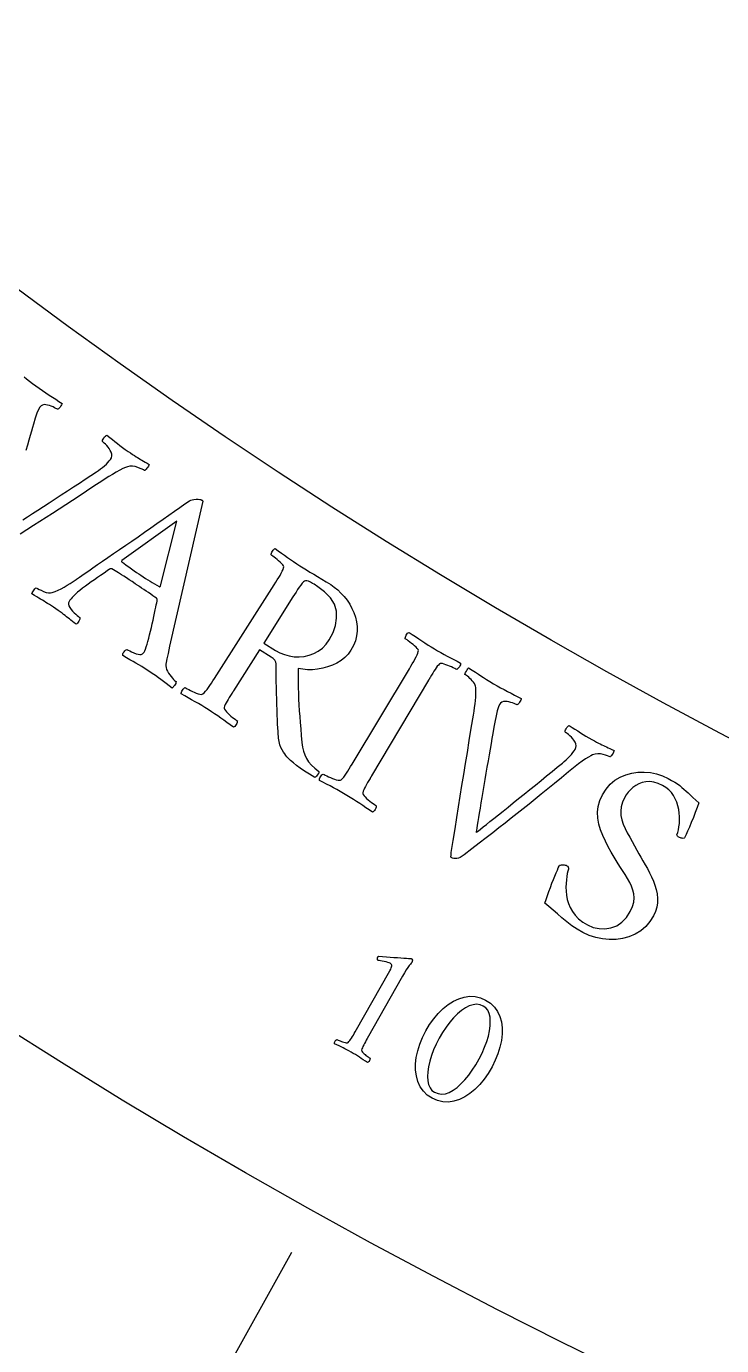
# Model space of a CAD drawing. Header units: millimetres. Extents: x -50 to 50, y -50 to 64.
# Drawn here: x -20.13 to -15.72, y -33.76 to -25.38 of the extents above; entities that cross this region are included whole.
import ezdxf

# ---------------------------------------------------------------- set-up
doc = ezdxf.new("R2010")
doc.units = ezdxf.units.MM
for name, color, linetype in [('CUT_OUTER', 1, 'Continuous'), ('ENGRAVE', 7, 'Continuous'), ('TEXT', 5, 'Continuous')]:
    doc.layers.add(name, color=color, linetype=linetype)

msp = doc.modelspace()

# ---------------------------------------------------------------- linework, layer by layer
at = {"layer": 'CUT_OUTER'}
msp.add_arc((0, -0.0002), 49.9998, 177.11535, 4.43206, dxfattribs=at)
at = {"layer": 'ENGRAVE'}
msp.add_lwpolyline([(-19.3198, -34.7391), (-18.445, -33.166)], dxfattribs=at)
for radius in [49, 49, 47.6875, 45.25, 45.25, 43.325, 39.75, 39.75, 37.65, 33.75, 33.75]:
    msp.add_circle((0, 0), radius, dxfattribs=at)
at = {"layer": 'TEXT'}
for points in [[(-20.146, -27.6059), (-20.1306, -27.6185), (-20.1131, -27.6322), (-20.0935, -27.647), (-20.0718, -27.663), (-20.0718, -27.663), (-20.0504, -27.6783), (-20.0292, -27.6931), (-20.0081, -27.7073), (-19.9871, -27.7211), (-19.9663, -27.7346), (-19.9458, -27.748), (-19.9254, -27.7614), (-19.9053, -27.7747), (-19.9066, -27.7789), (-19.9093, -27.7841), (-19.9133, -27.7903), (-19.9186, -27.7975), (-19.9242, -27.8041), (-19.9289, -27.8086), (-19.9327, -27.811), (-19.9356, -27.8113), (-19.9394, -27.8089), (-19.9452, -27.8058), (-19.9531, -27.8017), (-19.963, -27.7969), (-19.9741, -27.792), (-19.9855, -27.788), (-19.9971, -27.7849), (-20.009, -27.7826), (-20.0203, -27.7822), (-20.0304, -27.7846), (-20.0392, -27.79), (-20.0468, -27.7981), (-20.0553, -27.8131), (-20.065, -27.8362), (-20.0758, -27.8672), (-20.0878, -27.9063), (-20.0937, -27.9269), (-20.1005, -27.9507), (-20.1081, -27.9776), (-20.1165, -28.0077), (-20.1256, -28.0402), (-20.1352, -28.0743)], [(-20.1554, -28.5146), (-20.1254, -28.4952), (-20.0931, -28.4744), (-20.0593, -28.4525), (-20.0238, -28.4295), (-19.9867, -28.4054), (-19.9487, -28.3807), (-19.9105, -28.3558), (-19.872, -28.3306), (-19.8333, -28.3052), (-19.795, -28.2801), (-19.758, -28.2556), (-19.7221, -28.2319), (-19.6874, -28.2088), (-19.6744, -28.2001), (-19.6615, -28.1907), (-19.6488, -28.1808), (-19.6361, -28.1703), (-19.6243, -28.1597), (-19.6141, -28.1495), (-19.6054, -28.1398), (-19.5983, -28.1306), (-19.5922, -28.1193), (-19.5894, -28.1079), (-19.5898, -28.0963), (-19.5935, -28.0844), (-19.5992, -28.0728), (-19.606, -28.0617), (-19.6136, -28.0513), (-19.6222, -28.0416), (-19.6307, -28.033), (-19.6379, -28.026), (-19.6438, -28.0206), (-19.6485, -28.017), (-19.6493, -28.0131), (-19.6483, -28.008), (-19.6455, -28.0018), (-19.6408, -27.9944), (-19.6353, -27.9874), (-19.6301, -27.982), (-19.6251, -27.9785), (-19.6203, -27.9768), (-19.6028, -27.9901), (-19.5858, -28.0032), (-19.5694, -28.0161), (-19.5535, -28.0286), (-19.5376, -28.0411), (-19.521, -28.0536), (-19.5037, -28.0662), (-19.4857, -28.0789), (-19.4708, -28.0892), (-19.4575, -28.0982), (-19.4457, -28.1061), (-19.4355, -28.1127), (-19.4261, -28.1186), (-19.4167, -28.1244), (-19.4073, -28.13), (-19.3979, -28.1355), (-19.3881, -28.1413), (-19.3772, -28.1477), (-19.3653, -28.1549), (-19.3524, -28.1628), (-19.3536, -28.167), (-19.3564, -28.1723), (-19.3606, -28.1787), (-19.3663, -28.186), (-19.3721, -28.1928), (-19.3767, -28.1974), (-19.3799, -28.1998), (-19.3819, -28.2), (-19.3877, -28.1967), (-19.3966, -28.1924), (-19.4088, -28.1872), (-19.4243, -28.1811), (-19.4413, -28.1758), (-19.458, -28.1733), (-19.4744, -28.1735), (-19.4907, -28.1764), (-19.5033, -28.1806), (-19.5194, -28.1877), (-19.5389, -28.1977), (-19.5618, -28.2106), (-19.586, -28.2249), (-19.6093, -28.2392), (-19.6317, -28.2535), (-19.6532, -28.2677), (-19.7031, -28.3007), (-19.7509, -28.3323), (-19.7966, -28.3625), (-19.8403, -28.3913), (-19.8826, -28.419), (-19.9243, -28.4461), (-19.9654, -28.4727), (-20.0059, -28.4986), (-20.0464, -28.5245), (-20.0877, -28.5508), (-20.1298, -28.5776), (-20.1727, -28.6049)]]:
    msp.add_lwpolyline(points, dxfattribs=at)
for points in [[(-19.8163, -28.8919), (-19.814, -28.8903), (-19.8071, -28.8856), (-19.7956, -28.8778), (-19.7796, -28.8668), (-19.7596, -28.8531), (-19.7364, -28.8371), (-19.71, -28.8188), (-19.6803, -28.7982), (-19.6482, -28.7759), (-19.6141, -28.7525), (-19.5781, -28.7279), (-19.5403, -28.7021), (-19.5013, -28.6755), (-19.4618, -28.6484), (-19.422, -28.6208), (-19.3818, -28.5927), (-19.3417, -28.5647), (-19.3025, -28.5372), (-19.2642, -28.5103), (-19.2266, -28.484), (-19.1906, -28.4588), (-19.1568, -28.4351), (-19.1252, -28.413), (-19.0958, -28.3925), (-19.0883, -28.3891), (-19.079, -28.3864), (-19.0678, -28.3845), (-19.0547, -28.3834), (-19.0419, -28.3831), (-19.0313, -28.3838), (-19.023, -28.3855), (-19.0171, -28.3882), (-19.0159, -28.3891), (-19.015, -28.3899), (-19.0144, -28.3906), (-19.0141, -28.3912), (-19.0139, -28.3919), (-19.0135, -28.3929), (-19.0129, -28.3941), (-19.0121, -28.3956), (-19.2221, -29.3169), (-19.2321, -29.3625), (-19.2394, -29.3967), (-19.244, -29.4195), (-19.2459, -29.4309), (-19.2464, -29.4413), (-19.2449, -29.4523), (-19.2413, -29.4639), (-19.2357, -29.476), (-19.2288, -29.488), (-19.2213, -29.4993), (-19.2134, -29.5097), (-19.2049, -29.5193), (-19.1969, -29.5276), (-19.1903, -29.5341), (-19.1852, -29.5387), (-19.1816, -29.5415), (-19.1818, -29.5471), (-19.1836, -29.5531), (-19.1868, -29.5595), (-19.1916, -29.5663), (-19.1967, -29.5726), (-19.2008, -29.5773), (-19.2039, -29.5805), (-19.206, -29.5822), (-19.2254, -29.5677), (-19.2437, -29.5539), (-19.261, -29.541), (-19.2773, -29.5288), (-19.2939, -29.5166), (-19.3123, -29.5036), (-19.3325, -29.4898), (-19.3545, -29.4752), (-19.3778, -29.46), (-19.3993, -29.4465), (-19.4188, -29.4345), (-19.4365, -29.4242), (-19.4543, -29.414), (-19.4742, -29.4026), (-19.4962, -29.3898), (-19.5203, -29.3758), (-19.5205, -29.3708), (-19.5192, -29.3653), (-19.5164, -29.3593), (-19.5121, -29.3527), (-19.5071, -29.3467), (-19.5022, -29.3421), (-19.4974, -29.3389), (-19.4926, -29.3372), (-19.4851, -29.3418), (-19.4754, -29.3469), (-19.4636, -29.3525), (-19.4495, -29.3587), (-19.4353, -29.3643), (-19.4229, -29.368), (-19.4123, -29.3698), (-19.4036, -29.3698), (-19.3989, -29.3681), (-19.3942, -29.3648), (-19.3896, -29.3601), (-19.3849, -29.3538), (-19.3805, -29.3459), (-19.3759, -29.3351), (-19.3709, -29.3213), (-19.3657, -29.3046), (-19.3602, -29.2856), (-19.3548, -29.2653), (-19.3493, -29.2436), (-19.3437, -29.2206), (-19.3383, -29.197), (-19.333, -29.1736), (-19.3279, -29.1505), (-19.3229, -29.1277), (-19.3182, -29.106), (-19.314, -29.0864), (-19.3102, -29.0687), (-19.3068, -29.053), (-19.304, -29.0402), (-19.3021, -29.031), (-19.3009, -29.0255), (-19.3005, -29.0237), (-19.3005, -29.0234), (-19.3007, -29.0225), (-19.301, -29.021), (-19.3014, -29.019), (-19.302, -29.0168), (-19.3028, -29.015), (-19.3039, -29.0135), (-19.3052, -29.0124), (-19.3159, -29.0044), (-19.328, -28.9957), (-19.3414, -28.9863), (-19.3562, -28.9764), (-19.3714, -28.9662), (-19.386, -28.9564), (-19.4002, -28.9469), (-19.4137, -28.9378), (-19.4172, -28.9355), (-19.4208, -28.9331), (-19.4243, -28.9308), (-19.4278, -28.9284), (-19.4312, -28.9261), (-19.4344, -28.924), (-19.4375, -28.9219), (-19.4404, -28.92), (-19.4606, -28.9064), (-19.4794, -28.894), (-19.4966, -28.8827), (-19.5123, -28.8725), (-19.5283, -28.8624), (-19.5467, -28.851), (-19.5673, -28.8385), (-19.5901, -28.8249), (-19.591, -28.8245), (-19.5922, -28.8242), (-19.5938, -28.8241), (-19.5957, -28.8241), (-19.5976, -28.8242), (-19.5989, -28.8243), (-19.5997, -28.8243), (-19.6, -28.8243), (-19.6018, -28.8256), (-19.6073, -28.8295), (-19.6166, -28.8361), (-19.6295, -28.8452), (-19.645, -28.8561), (-19.6619, -28.868), (-19.6802, -28.8808), (-19.7, -28.8945), (-19.72, -28.9086), (-19.7392, -28.9223), (-19.7576, -28.9358), (-19.7751, -28.9489), (-19.7923, -28.9617), (-19.8074, -28.974), (-19.8204, -28.9856), (-19.8313, -28.9966), (-19.8406, -29.0068), (-19.8486, -29.0161), (-19.8552, -29.0245), (-19.8607, -29.0319), (-19.8643, -29.0401), (-19.8647, -29.0494), (-19.8617, -29.0598), (-19.8556, -29.0713), (-19.8474, -29.083), (-19.8385, -29.094), (-19.8289, -29.1043), (-19.8186, -29.1139), (-19.8089, -29.1223), (-19.8011, -29.1289), (-19.7953, -29.1336), (-19.7915, -29.1364), (-19.7917, -29.1395), (-19.793, -29.1439), (-19.7955, -29.1497), (-19.7992, -29.1568), (-19.8034, -29.164), (-19.8075, -29.1698), (-19.8115, -29.1744), (-19.8154, -29.1776), (-19.8278, -29.1681), (-19.8393, -29.1592), (-19.8498, -29.151), (-19.8594, -29.1435), (-19.8684, -29.1363), (-19.8775, -29.1291), (-19.8865, -29.1219), (-19.8956, -29.1147), (-19.9054, -29.1071), (-19.9169, -29.0986), (-19.93, -29.0893), (-19.9447, -29.0791), (-19.9596, -29.0689), (-19.9734, -29.0598), (-19.9861, -29.0517), (-19.9977, -29.0446), (-20.0088, -29.0381), (-20.0198, -29.0315), (-20.0308, -29.0249), (-20.0419, -29.0183), (-20.0536, -29.0113), (-20.0667, -29.0032), (-20.0813, -28.9942), (-20.0972, -28.9842), (-20.0969, -28.9812), (-20.0953, -28.977), (-20.0923, -28.9715), (-20.0879, -28.9648), (-20.083, -28.9581), (-20.0784, -28.9526), (-20.0741, -28.9483), (-20.0702, -28.9452), (-20.0625, -28.9499), (-20.0521, -28.9554), (-20.0389, -28.9616), (-20.023, -28.9686), (-20.0067, -28.9745), (-19.9923, -28.9777), (-19.9797, -28.9782), (-19.9691, -28.976), (-19.9495, -28.9693), (-19.9303, -28.9613), (-19.9113, -28.952), (-19.8925, -28.9413), (-19.8738, -28.9297), (-19.8548, -28.9176), (-19.8357, -28.905), (-19.8163, -28.8919)], [(-19.1767, -28.5217), (-19.5259, -28.7723), (-19.5259, -28.7725), (-19.5262, -28.7731), (-19.5265, -28.7741), (-19.5271, -28.7756), (-19.5275, -28.7771), (-19.5276, -28.7783), (-19.5274, -28.7792), (-19.5269, -28.7798), (-19.5134, -28.7899), (-19.4986, -28.8008), (-19.4824, -28.8124), (-19.4648, -28.8249), (-19.4474, -28.8371), (-19.4318, -28.8479), (-19.418, -28.8574), (-19.4059, -28.8656), (-19.3901, -28.8761), (-19.375, -28.8858), (-19.3606, -28.8948), (-19.3468, -28.9032), (-19.3331, -28.9113), (-19.3188, -28.9199), (-19.3038, -28.9289), (-19.2882, -28.9383), (-19.2868, -28.9389), (-19.2853, -28.9389), (-19.2839, -28.9383), (-19.2824, -28.9371), (-19.281, -28.9357), (-19.2801, -28.9348), (-19.2795, -28.9342), (-19.2793, -28.934)], [(-18.1991, -28.9254), (-18.1764, -28.941), (-18.1546, -28.9588), (-18.1337, -28.9788), (-18.1136, -29.001), (-18.095, -29.0248), (-18.0784, -29.0499), (-18.0639, -29.0761), (-18.0514, -29.1035), (-18.0416, -29.1319), (-18.0349, -29.1608), (-18.0314, -29.1904), (-18.0311, -29.2207), (-18.0345, -29.2512), (-18.0423, -29.2817), (-18.0544, -29.312), (-18.0709, -29.3424), (-18.088, -29.3663), (-18.1084, -29.3878), (-18.1321, -29.4068), (-18.1591, -29.4233), (-18.1882, -29.4371), (-18.2184, -29.4483), (-18.2497, -29.4568), (-18.2821, -29.4627), (-18.3145, -29.4657), (-18.3458, -29.466), (-18.3759, -29.4634), (-18.405, -29.458), (-18.4055, -29.4997), (-18.4055, -29.54), (-18.4051, -29.5788), (-18.4042, -29.6161), (-18.4028, -29.6528), (-18.401, -29.6896), (-18.3987, -29.7265), (-18.396, -29.7636), (-18.3929, -29.8018), (-18.3895, -29.842), (-18.3859, -29.8842), (-18.3819, -29.9285), (-18.3779, -29.957), (-18.3718, -29.9833), (-18.3635, -30.0075), (-18.3529, -30.0296), (-18.3393, -30.0505), (-18.3215, -30.0711), (-18.2998, -30.0914), (-18.2739, -30.1115), (-18.2737, -30.1164), (-18.2753, -30.122), (-18.2788, -30.1282), (-18.2842, -30.1349), (-18.2899, -30.1413), (-18.2944, -30.1461), (-18.2978, -30.1493), (-18.3, -30.1511), (-18.3341, -30.13), (-18.3647, -30.11), (-18.392, -30.0912), (-18.4158, -30.0735), (-18.4363, -30.0574), (-18.4534, -30.0428), (-18.4671, -30.03), (-18.4774, -30.0188), (-18.4834, -30.0106), (-18.4903, -30.0007), (-18.4982, -29.9891), (-18.507, -29.9757), (-18.5155, -29.9604), (-18.5222, -29.9427), (-18.5273, -29.9227), (-18.5306, -29.9004), (-18.5315, -29.89), (-18.5325, -29.8758), (-18.5336, -29.8578), (-18.5348, -29.836), (-18.5361, -29.811), (-18.5373, -29.7836), (-18.5384, -29.7537), (-18.5395, -29.7214), (-18.5406, -29.6872), (-18.5416, -29.6519), (-18.5427, -29.6155), (-18.5437, -29.5779), (-18.5447, -29.54), (-18.5454, -29.5026), (-18.5459, -29.4658), (-18.5461, -29.4294), (-18.5483, -29.4175), (-18.5544, -29.4062), (-18.5643, -29.3954), (-18.578, -29.3852), (-18.6506, -29.3392), (-18.8159, -29.5993), (-18.8173, -29.6015), (-18.8187, -29.6036), (-18.82, -29.6058), (-18.8214, -29.6079), (-18.8227, -29.6101), (-18.8241, -29.6122), (-18.8255, -29.6143), (-18.8268, -29.6165), (-18.8352, -29.6298), (-18.8431, -29.6425), (-18.8505, -29.6547), (-18.8575, -29.6662), (-18.8636, -29.6772), (-18.8687, -29.6875), (-18.8727, -29.697), (-18.8756, -29.7059), (-18.8753, -29.711), (-18.8727, -29.7173), (-18.8678, -29.7247), (-18.8607, -29.7334), (-18.8521, -29.7425), (-18.8429, -29.7515), (-18.833, -29.7602), (-18.8224, -29.7686), (-18.8124, -29.7763), (-18.804, -29.7826), (-18.7972, -29.7874), (-18.7921, -29.7908), (-18.7923, -29.7955), (-18.7936, -29.8009), (-18.7961, -29.8071), (-18.7996, -29.8141), (-18.8039, -29.8207), (-18.8082, -29.8257), (-18.8127, -29.8291), (-18.8174, -29.831), (-18.8379, -29.816), (-18.8581, -29.8015), (-18.8779, -29.7872), (-18.8972, -29.7734), (-18.9166, -29.7598), (-18.9364, -29.7462), (-18.9566, -29.7328), (-18.9773, -29.7194), (-18.9976, -29.7066), (-19.0183, -29.6939), (-19.0393, -29.6814), (-19.0607, -29.669), (-19.0823, -29.6567), (-19.1042, -29.6443), (-19.1263, -29.6319), (-19.1486, -29.6194), (-19.1489, -29.6144), (-19.1477, -29.6089), (-19.145, -29.6028), (-19.1408, -29.5962), (-19.136, -29.59), (-19.1314, -29.5852), (-19.127, -29.5817), (-19.1229, -29.5796), (-19.1176, -29.5828), (-19.1104, -29.5869), (-19.1012, -29.5919), (-19.09, -29.5978), (-19.0778, -29.6038), (-19.0656, -29.6092), (-19.0534, -29.614), (-19.0412, -29.6181), (-19.0301, -29.6211), (-19.0213, -29.6223), (-19.0149, -29.6218), (-19.0107, -29.6196), (-19.0022, -29.6121), (-18.9936, -29.6029), (-18.9848, -29.5921), (-18.9759, -29.5796), (-18.9667, -29.566), (-18.9573, -29.5518), (-18.9476, -29.537), (-18.9377, -29.5216), (-18.5578, -28.9263), (-18.5479, -28.9108), (-18.5384, -28.8957), (-18.5293, -28.881), (-18.5205, -28.8667), (-18.5127, -28.853), (-18.5063, -28.8403), (-18.5014, -28.8285), (-18.498, -28.8177), (-18.4973, -28.8125), (-18.4993, -28.8063), (-18.504, -28.7992), (-18.5114, -28.791), (-18.5203, -28.7824), (-18.5296, -28.774), (-18.5392, -28.7658), (-18.5491, -28.7577), (-18.5585, -28.7503), (-18.5663, -28.7443), (-18.5727, -28.7396), (-18.5777, -28.7362), (-18.5774, -28.7316), (-18.5759, -28.7262), (-18.5733, -28.7201), (-18.5697, -28.7131), (-18.5654, -28.7066), (-18.561, -28.7016), (-18.5565, -28.6982), (-18.5519, -28.6964), (-18.5317, -28.7105), (-18.5117, -28.7246), (-18.4921, -28.7385), (-18.4728, -28.7524), (-18.4536, -28.7661), (-18.4343, -28.7794), (-18.4149, -28.7924), (-18.3954, -28.805), (-18.3747, -28.8181), (-18.3531, -28.8315), (-18.3306, -28.8452), (-18.3071, -28.8592), (-18.2825, -28.8739), (-18.2563, -28.8899), (-18.2285, -28.907), (-18.1991, -28.9254)], [(-18.2081, -29.2753), (-18.1838, -29.2295), (-18.1682, -29.184), (-18.1612, -29.1388), (-18.1629, -29.094), (-18.1752, -29.0505), (-18.2002, -29.0092), (-18.2379, -28.9702), (-18.2883, -28.9332), (-18.2955, -28.9288), (-18.3045, -28.9235), (-18.3152, -28.9173), (-18.3278, -28.9102), (-18.3402, -28.9041), (-18.3505, -28.9008), (-18.3588, -28.9003), (-18.3651, -28.9026), (-18.3724, -28.9085), (-18.3805, -28.9171), (-18.3894, -28.9283), (-18.3992, -28.9422), (-18.4093, -28.9574), (-18.4193, -28.9727), (-18.4294, -28.9882), (-18.4394, -29.0039), (-18.6233, -29.2963), (-18.5494, -29.3432), (-18.5217, -29.3585), (-18.4927, -29.3702), (-18.4623, -29.3784), (-18.4305, -29.383), (-18.3984, -29.3839), (-18.3669, -29.3809), (-18.3362, -29.3739), (-18.3061, -29.363), (-18.2776, -29.3478), (-18.2518, -29.3282), (-18.2287, -29.304), (-18.2081, -29.2753)], [(-17.5403, -29.3335), (-17.5197, -29.3456), (-17.4993, -29.3573), (-17.4789, -29.3685), (-17.4586, -29.3793), (-17.4382, -29.39), (-17.4174, -29.401), (-17.3962, -29.4124), (-17.3745, -29.4241), (-17.3741, -29.4291), (-17.3752, -29.4346), (-17.3777, -29.4407), (-17.3816, -29.4475), (-17.3862, -29.4539), (-17.3905, -29.459), (-17.3947, -29.4626), (-17.3987, -29.465), (-17.4039, -29.4621), (-17.4111, -29.4584), (-17.4203, -29.4539), (-17.4313, -29.4486), (-17.4433, -29.4432), (-17.4551, -29.4382), (-17.4667, -29.4338), (-17.478, -29.4298), (-17.4884, -29.4269), (-17.497, -29.4259), (-17.5037, -29.4267), (-17.5086, -29.4293), (-17.5152, -29.436), (-17.522, -29.444), (-17.529, -29.4534), (-17.5361, -29.4642), (-17.5435, -29.4759), (-17.5512, -29.4882), (-17.5591, -29.5012), (-17.5672, -29.5147), (-17.5685, -29.5169), (-17.5698, -29.5191), (-17.5711, -29.5212), (-17.5724, -29.5234), (-17.5737, -29.5256), (-17.575, -29.5278), (-17.5763, -29.53), (-17.5776, -29.5322), (-17.9388, -30.139), (-17.9401, -30.1412), (-17.9414, -30.1434), (-17.9427, -30.1456), (-17.944, -30.1477), (-17.9453, -30.1499), (-17.9466, -30.1521), (-17.9479, -30.1543), (-17.9492, -30.1565), (-17.9572, -30.17), (-17.9647, -30.183), (-17.9717, -30.1953), (-17.9783, -30.2071), (-17.9841, -30.2183), (-17.9889, -30.2287), (-17.9926, -30.2383), (-17.9953, -30.2473), (-17.9948, -30.2524), (-17.9921, -30.2586), (-17.987, -30.2659), (-17.9796, -30.2743), (-17.9707, -30.2832), (-17.9612, -30.2919), (-17.9511, -30.3003), (-17.9403, -30.3084), (-17.93, -30.3158), (-17.9215, -30.3218), (-17.9145, -30.3265), (-17.9093, -30.3297), (-17.9094, -30.3344), (-17.9105, -30.3398), (-17.9128, -30.3461), (-17.9162, -30.3532), (-17.9202, -30.3599), (-17.9244, -30.3651), (-17.9288, -30.3686), (-17.9334, -30.3706), (-17.9544, -30.3563), (-17.975, -30.3423), (-17.9952, -30.3287), (-18.0149, -30.3154), (-18.0347, -30.3023), (-18.0549, -30.2894), (-18.0755, -30.2765), (-18.0965, -30.2638), (-18.1172, -30.2516), (-18.1383, -30.2395), (-18.1597, -30.2276), (-18.1814, -30.2159), (-18.2034, -30.2042), (-18.2256, -30.1924), (-18.2481, -30.1806), (-18.2708, -30.1688), (-18.2712, -30.1639), (-18.2701, -30.1583), (-18.2676, -30.1522), (-18.2636, -30.1454), (-18.2589, -30.1391), (-18.2545, -30.1341), (-18.2502, -30.1305), (-18.2462, -30.1283), (-18.2408, -30.1313), (-18.2335, -30.1352), (-18.2241, -30.14), (-18.2127, -30.1455), (-18.2004, -30.1512), (-18.1881, -30.1562), (-18.1757, -30.1606), (-18.1634, -30.1644), (-18.1522, -30.1671), (-18.1434, -30.168), (-18.1369, -30.1674), (-18.1329, -30.165), (-18.1246, -30.1572), (-18.1163, -30.1478), (-18.1078, -30.1367), (-18.0992, -30.124), (-18.0905, -30.1101), (-18.0815, -30.0956), (-18.0722, -30.0805), (-18.0628, -30.0649), (-17.6991, -29.4595), (-17.6896, -29.4437), (-17.6806, -29.4284), (-17.6719, -29.4134), (-17.6636, -29.3988), (-17.6561, -29.385), (-17.6502, -29.3721), (-17.6456, -29.3602), (-17.6425, -29.3493), (-17.642, -29.344), (-17.6441, -29.3379), (-17.649, -29.3309), (-17.6567, -29.3229), (-17.6659, -29.3146), (-17.6755, -29.3064), (-17.6856, -29.2983), (-17.6961, -29.2903), (-17.7059, -29.283), (-17.7142, -29.2771), (-17.7209, -29.2725), (-17.726, -29.2692), (-17.7258, -29.2646), (-17.7245, -29.2592), (-17.7221, -29.253), (-17.7186, -29.246), (-17.7145, -29.2393), (-17.7103, -29.2342), (-17.7059, -29.2306), (-17.7014, -29.2287), (-17.6807, -29.2423), (-17.6602, -29.2558), (-17.64, -29.2693), (-17.6199, -29.2828), (-17.6, -29.2961), (-17.5801, -29.309), (-17.5602, -29.3214), (-17.5403, -29.3335)], [(-17.1651, -29.5547), (-17.1422, -29.5677), (-17.1196, -29.5803), (-17.0972, -29.5924), (-17.0749, -29.6039), (-17.0529, -29.6152), (-17.0311, -29.6265), (-17.0095, -29.6377), (-16.9881, -29.6489), (-16.989, -29.6533), (-16.9911, -29.6587), (-16.9944, -29.6653), (-16.999, -29.6729), (-17.0039, -29.6801), (-17.0081, -29.6851), (-17.0116, -29.6878), (-17.0146, -29.6884), (-17.0185, -29.6865), (-17.0246, -29.6839), (-17.0329, -29.6807), (-17.0433, -29.6768), (-17.0548, -29.6731), (-17.0665, -29.6703), (-17.0784, -29.6684), (-17.0904, -29.6673), (-17.1017, -29.6681), (-17.1115, -29.6715), (-17.1197, -29.6777), (-17.1264, -29.6866), (-17.1334, -29.7024), (-17.1407, -29.7263), (-17.1483, -29.7583), (-17.1563, -29.7984), (-17.1601, -29.8195), (-17.1644, -29.8438), (-17.1692, -29.8714), (-17.1746, -29.9022), (-17.1804, -29.9354), (-17.1865, -29.9703), (-17.1929, -30.0068), (-17.1996, -30.045), (-17.2064, -30.084), (-17.2131, -30.1231), (-17.2196, -30.1623), (-17.2261, -30.2015), (-17.2324, -30.24), (-17.2384, -30.2768), (-17.2443, -30.3121), (-17.2499, -30.3458), (-17.2552, -30.3772), (-17.26, -30.4055), (-17.2643, -30.4309), (-17.2681, -30.4533), (-17.2712, -30.4718), (-17.2735, -30.4855), (-17.2749, -30.4945), (-17.2754, -30.4988), (-17.2702, -30.4951), (-17.2611, -30.4882), (-17.2479, -30.478), (-17.2307, -30.4647), (-17.2103, -30.4487), (-17.1874, -30.4306), (-17.1619, -30.4104), (-17.134, -30.3881), (-17.104, -30.3641), (-17.0726, -30.3388), (-17.0396, -30.3124), (-17.0052, -30.2847), (-16.9699, -30.2563), (-16.9343, -30.2276), (-16.8986, -30.1986), (-16.8627, -30.1694), (-16.8272, -30.1405), (-16.7928, -30.1124), (-16.7595, -30.0852), (-16.7273, -30.0588), (-16.7153, -30.0487), (-16.7034, -30.0381), (-16.6917, -30.027), (-16.6802, -30.0152), (-16.6695, -30.0035), (-16.6604, -29.9923), (-16.6527, -29.9818), (-16.6466, -29.9719), (-16.6417, -29.9601), (-16.64, -29.9484), (-16.6416, -29.9369), (-16.6465, -29.9255), (-16.6534, -29.9144), (-16.6612, -29.9042), (-16.6699, -29.8946), (-16.6794, -29.8858), (-16.6887, -29.878), (-16.6966, -29.8718), (-16.703, -29.8671), (-16.7081, -29.8639), (-16.7093, -29.8602), (-16.7088, -29.855), (-16.7066, -29.8486), (-16.7027, -29.8407), (-16.698, -29.8331), (-16.6933, -29.8273), (-16.6887, -29.8233), (-16.6841, -29.8211), (-16.6653, -29.8326), (-16.6471, -29.8439), (-16.6294, -29.855), (-16.6124, -29.8659), (-16.5953, -29.8767), (-16.5775, -29.8875), (-16.559, -29.8983), (-16.5398, -29.9091), (-16.5239, -29.9178), (-16.5098, -29.9254), (-16.4973, -29.932), (-16.4864, -29.9376), (-16.4765, -29.9425), (-16.4665, -29.9473), (-16.4566, -29.952), (-16.4468, -29.9565), (-16.4364, -29.9612), (-16.4249, -29.9665), (-16.4123, -29.9725), (-16.3987, -29.979), (-16.3995, -29.9833), (-16.4017, -29.9889), (-16.4053, -29.9956), (-16.4102, -30.0035), (-16.4153, -30.0109), (-16.4193, -30.0159), (-16.4224, -30.0186), (-16.4243, -30.019), (-16.4304, -30.0163), (-16.4397, -30.013), (-16.4524, -30.0091), (-16.4684, -30.0045), (-16.4858, -30.001), (-16.5027, -30.0002), (-16.519, -30.002), (-16.5349, -30.0066), (-16.547, -30.012), (-16.5623, -30.0207), (-16.5807, -30.0326), (-16.6022, -30.0478), (-16.6248, -30.0645), (-16.6465, -30.0811), (-16.6674, -30.0975), (-16.6873, -30.1139), (-16.7336, -30.1518), (-16.7779, -30.1881), (-16.8204, -30.2227), (-16.8609, -30.2557), (-16.9002, -30.2876), (-16.939, -30.3189), (-16.9771, -30.3494), (-17.0148, -30.3793), (-17.0525, -30.4091), (-17.0909, -30.4395), (-17.1301, -30.4704), (-17.17, -30.5019), (-17.2114, -30.5345), (-17.2553, -30.5685), (-17.3015, -30.6042), (-17.3502, -30.6413), (-17.3636, -30.6508), (-17.376, -30.6578), (-17.3875, -30.6625), (-17.3979, -30.6649), (-17.4076, -30.6654), (-17.4166, -30.6645), (-17.425, -30.6623), (-17.4328, -30.6587), (-17.4346, -30.6569), (-17.4355, -30.654), (-17.4355, -30.65), (-17.4347, -30.6449), (-17.4337, -30.6396), (-17.433, -30.635), (-17.4327, -30.631), (-17.4327, -30.6276), (-17.4209, -30.5509), (-17.4093, -30.4769), (-17.3981, -30.4055), (-17.3871, -30.3367), (-17.3761, -30.269), (-17.3651, -30.2007), (-17.3538, -30.1319), (-17.3424, -30.0626), (-17.3306, -29.9911), (-17.3185, -29.916), (-17.3059, -29.8372), (-17.2928, -29.7547), (-17.2886, -29.7294), (-17.285, -29.7053), (-17.282, -29.6824), (-17.2794, -29.6606), (-17.2776, -29.6396), (-17.2767, -29.6191), (-17.2766, -29.599), (-17.2773, -29.5794), (-17.2784, -29.5714), (-17.2812, -29.563), (-17.2857, -29.5543), (-17.292, -29.5454), (-17.2993, -29.5366), (-17.3068, -29.5284), (-17.3145, -29.5207), (-17.3225, -29.5137), (-17.3301, -29.5076), (-17.3368, -29.5024), (-17.3425, -29.4983), (-17.3472, -29.4953), (-17.3471, -29.4937), (-17.3454, -29.4897), (-17.342, -29.4834), (-17.3371, -29.4747), (-17.3319, -29.4661), (-17.3278, -29.4598), (-17.3249, -29.4559), (-17.3232, -29.4544), (-17.3004, -29.4688), (-17.2797, -29.4821), (-17.2611, -29.4943), (-17.2446, -29.5054), (-17.2281, -29.5163), (-17.2093, -29.5282), (-17.1883, -29.541), (-17.1651, -29.5547)], [(-16.0545, -30.157), (-16.033, -30.1689), (-16.0137, -30.1804), (-15.9967, -30.1915), (-15.982, -30.2022), (-15.9684, -30.2131), (-15.9549, -30.2244), (-15.9414, -30.2364), (-15.928, -30.2489), (-15.9137, -30.2624), (-15.8977, -30.2773), (-15.88, -30.2935), (-15.8605, -30.3111), (-15.8713, -30.342), (-15.8829, -30.3732), (-15.8952, -30.4046), (-15.9081, -30.4362), (-15.9206, -30.4659), (-15.9316, -30.4915), (-15.941, -30.5131), (-15.9489, -30.5305), (-15.9508, -30.534), (-15.9542, -30.5361), (-15.959, -30.5369), (-15.9652, -30.5364), (-15.9717, -30.5351), (-15.9774, -30.5336), (-15.9823, -30.5319), (-15.9864, -30.53), (-15.9911, -30.5271), (-15.9948, -30.5237), (-15.9976, -30.5198), (-15.9995, -30.5155), (-15.9943, -30.5003), (-15.9901, -30.4832), (-15.9867, -30.4642), (-15.9842, -30.4432), (-15.9829, -30.4212), (-15.9831, -30.3988), (-15.985, -30.3761), (-15.9884, -30.353), (-15.9936, -30.3301), (-16.0008, -30.3079), (-16.01, -30.2865), (-16.0212, -30.2658), (-16.0347, -30.2464), (-16.0509, -30.2292), (-16.0696, -30.214), (-16.091, -30.2009), (-16.1196, -30.1877), (-16.1467, -30.1793), (-16.1724, -30.1757), (-16.1967, -30.177), (-16.2196, -30.182), (-16.2409, -30.1898), (-16.2606, -30.2004), (-16.2787, -30.2137), (-16.2951, -30.2288), (-16.3096, -30.2446), (-16.3221, -30.2613), (-16.3328, -30.2788), (-16.3459, -30.3077), (-16.354, -30.3362), (-16.3569, -30.3643), (-16.3548, -30.392), (-16.3488, -30.4195), (-16.3402, -30.4469), (-16.3289, -30.4744), (-16.3149, -30.5018), (-16.2996, -30.5293), (-16.2843, -30.557), (-16.269, -30.585), (-16.2536, -30.6131), (-16.2414, -30.6343), (-16.2286, -30.6566), (-16.2151, -30.6799), (-16.201, -30.7042), (-16.1869, -30.7294), (-16.1735, -30.755), (-16.1609, -30.7813), (-16.1491, -30.8081), (-16.1388, -30.8352), (-16.131, -30.8627), (-16.1257, -30.8903), (-16.1229, -30.9183), (-16.1233, -30.9462), (-16.1275, -30.9738), (-16.1357, -31.0013), (-16.1478, -31.0284), (-16.1707, -31.0656), (-16.1979, -31.0976), (-16.2295, -31.1243), (-16.2655, -31.1457), (-16.3043, -31.1619), (-16.3447, -31.173), (-16.3865, -31.179), (-16.4298, -31.18), (-16.4732, -31.1759), (-16.5155, -31.167), (-16.5565, -31.1533), (-16.5964, -31.1348), (-16.6324, -31.1142), (-16.6667, -31.0919), (-16.6992, -31.0679), (-16.7299, -31.0421), (-16.759, -31.0163), (-16.7867, -30.9922), (-16.8129, -30.9697), (-16.8378, -30.949), (-16.8302, -30.9247), (-16.8219, -30.8998), (-16.813, -30.8743), (-16.8033, -30.8482), (-16.7935, -30.8227), (-16.7842, -30.7989), (-16.7753, -30.7767), (-16.7668, -30.7563), (-16.7592, -30.7386), (-16.7531, -30.7246), (-16.7485, -30.7145), (-16.7454, -30.7081), (-16.7395, -30.7067), (-16.7336, -30.7056), (-16.7275, -30.705), (-16.7214, -30.7048), (-16.7152, -30.7052), (-16.7094, -30.7063), (-16.7038, -30.7081), (-16.6984, -30.7106), (-16.6928, -30.7147), (-16.6895, -30.7198), (-16.6883, -30.7258), (-16.6893, -30.7328), (-16.6927, -30.7458), (-16.6959, -30.7613), (-16.6989, -30.7795), (-16.7018, -30.8003), (-16.7038, -30.8229), (-16.7043, -30.8468), (-16.7033, -30.8719), (-16.7007, -30.8981), (-16.6958, -30.9248), (-16.688, -30.9509), (-16.6773, -30.9766), (-16.6636, -31.0018), (-16.6462, -31.0258), (-16.6243, -31.0481), (-16.5979, -31.0685), (-16.5671, -31.0871), (-16.5312, -31.1024), (-16.4945, -31.1106), (-16.4569, -31.1116), (-16.4185, -31.1055), (-16.3817, -31.0917), (-16.349, -31.0696), (-16.3205, -31.0392), (-16.296, -31.0006), (-16.2824, -30.9707), (-16.2742, -30.9423), (-16.2711, -30.9154), (-16.2732, -30.8901), (-16.2793, -30.8656), (-16.288, -30.8411), (-16.2994, -30.8167), (-16.3133, -30.7923), (-16.3289, -30.7675), (-16.3451, -30.7419), (-16.3619, -30.7155), (-16.3793, -30.6882), (-16.398, -30.6565), (-16.4167, -30.6238), (-16.4354, -30.5899), (-16.454, -30.5549), (-16.4709, -30.5192), (-16.4846, -30.4829), (-16.4949, -30.4461), (-16.5019, -30.4087), (-16.5041, -30.3713), (-16.5, -30.3341), (-16.4895, -30.2973), (-16.4728, -30.2607), (-16.4499, -30.2246), (-16.4234, -30.1938), (-16.3932, -30.1683), (-16.3594, -30.1479), (-16.3232, -30.1326), (-16.2857, -30.1221), (-16.247, -30.1165), (-16.2071, -30.1157), (-16.1672, -30.1195), (-16.1284, -30.1276), (-16.0909, -30.1401), (-16.0545, -30.157)], [(-18.043, -31.7658), (-17.8228, -31.378), (-17.8177, -31.3684), (-17.814, -31.36), (-17.8118, -31.3529), (-17.811, -31.3471), (-17.8116, -31.3422), (-17.8136, -31.3378), (-17.8169, -31.334), (-17.8216, -31.3307), (-17.8279, -31.3277), (-17.8362, -31.3248), (-17.8465, -31.322), (-17.8587, -31.3192), (-17.8712, -31.3168), (-17.8822, -31.3148), (-17.8917, -31.3132), (-17.8997, -31.3121), (-17.9014, -31.3063), (-17.9019, -31.3008), (-17.901, -31.2955), (-17.8989, -31.2905), (-17.8989, -31.2904), (-17.8988, -31.2902), (-17.8986, -31.2899), (-17.8983, -31.2895), (-17.8972, -31.2878), (-17.896, -31.2866), (-17.8948, -31.2859), (-17.8936, -31.2857), (-17.8692, -31.2879), (-17.845, -31.2898), (-17.821, -31.2917), (-17.7971, -31.2933), (-17.7743, -31.2948), (-17.7535, -31.2961), (-17.7348, -31.2974), (-17.7181, -31.2985), (-17.7043, -31.2995), (-17.6943, -31.3003), (-17.6881, -31.3009), (-17.6857, -31.3013), (-17.6838, -31.3024), (-17.6817, -31.304), (-17.6805, -31.3062), (-17.68, -31.3089), (-17.6803, -31.3121), (-17.681, -31.3154), (-17.6817, -31.3185), (-17.6823, -31.3212), (-17.6829, -31.3236), (-17.684, -31.3249), (-17.6873, -31.329), (-17.6928, -31.3359), (-17.7004, -31.3455), (-17.7096, -31.3578), (-17.7198, -31.3729), (-17.7309, -31.3909), (-17.7429, -31.4116), (-17.9672, -31.8087), (-17.9732, -31.8194), (-17.9789, -31.8297), (-17.9843, -31.8397), (-17.9895, -31.8493), (-17.9941, -31.8585), (-17.9977, -31.8671), (-18.0005, -31.875), (-18.0023, -31.8823), (-18.002, -31.8856), (-18.0002, -31.8896), (-17.9971, -31.8943), (-17.9925, -31.8995), (-17.987, -31.905), (-17.9811, -31.9103), (-17.9749, -31.9154), (-17.9683, -31.9202), (-17.962, -31.9246), (-17.9567, -31.9282), (-17.9523, -31.9311), (-17.9489, -31.9331), (-17.9489, -31.9362), (-17.9496, -31.9399), (-17.951, -31.9441), (-17.9532, -31.9489), (-17.9557, -31.9534), (-17.9585, -31.9569), (-17.9614, -31.9593), (-17.9644, -31.9607), (-17.9784, -31.9516), (-17.9918, -31.9428), (-18.0046, -31.9345), (-18.0168, -31.9266), (-18.0291, -31.9188), (-18.0419, -31.911), (-18.0554, -31.903), (-18.0694, -31.8949), (-18.083, -31.8874), (-18.096, -31.8803), (-18.1086, -31.8738), (-18.1206, -31.8678), (-18.1328, -31.8619), (-18.1459, -31.8555), (-18.1599, -31.8487), (-18.1748, -31.8415), (-18.1752, -31.8382), (-18.1746, -31.8345), (-18.173, -31.8303), (-18.1705, -31.8258), (-18.1675, -31.8215), (-18.1646, -31.8181), (-18.1618, -31.8156), (-18.1592, -31.814), (-18.1556, -31.8159), (-18.151, -31.8182), (-18.1451, -31.8209), (-18.1381, -31.8241), (-18.1306, -31.8272), (-18.123, -31.8299), (-18.1155, -31.8322), (-18.1079, -31.8341), (-18.1011, -31.8353), (-18.0957, -31.8355), (-18.0917, -31.8348), (-18.0891, -31.8331), (-18.0837, -31.8278), (-18.0782, -31.8214), (-18.0726, -31.814), (-18.0669, -31.8055), (-18.0611, -31.7962), (-18.0551, -31.7865), (-18.0491, -31.7764), (-18.043, -31.7658)], [(-17.215, -31.5639), (-17.184, -31.5842), (-17.1586, -31.6084), (-17.1386, -31.6365), (-17.1241, -31.6685), (-17.1147, -31.7034), (-17.11, -31.7404), (-17.11, -31.7794), (-17.1147, -31.8205), (-17.1236, -31.8625), (-17.1365, -31.9047), (-17.1533, -31.9469), (-17.1741, -31.9891), (-17.1979, -32.0297), (-17.2239, -32.067), (-17.2521, -32.1009), (-17.2825, -32.1314), (-17.3146, -32.1578), (-17.3476, -32.1791), (-17.3815, -32.1954), (-17.4164, -32.2067), (-17.4516, -32.2121), (-17.4865, -32.2107), (-17.5209, -32.2024), (-17.555, -32.1873), (-17.5853, -32.1673), (-17.6104, -32.1431), (-17.6303, -32.1147), (-17.6449, -32.0821), (-17.6546, -32.0465), (-17.6595, -32.009), (-17.6596, -31.9696), (-17.6551, -31.9282), (-17.6461, -31.886), (-17.633, -31.8438), (-17.6159, -31.8017), (-17.5947, -31.7597), (-17.5704, -31.7194), (-17.5439, -31.6825), (-17.5153, -31.6489), (-17.4846, -31.6187), (-17.4524, -31.5927), (-17.4193, -31.5717), (-17.3855, -31.5558), (-17.3507, -31.5449), (-17.3159, -31.5398), (-17.2817, -31.5413), (-17.248, -31.5493), (-17.215, -31.5639)], [(-17.2296, -31.6022), (-17.2502, -31.594), (-17.272, -31.5911), (-17.2949, -31.5937), (-17.3189, -31.6017), (-17.3436, -31.6143), (-17.3683, -31.631), (-17.3931, -31.6518), (-17.4181, -31.6766), (-17.4426, -31.7049), (-17.4661, -31.7359), (-17.4885, -31.7698), (-17.51, -31.8065), (-17.5293, -31.8438), (-17.5457, -31.8807), (-17.5594, -31.9172), (-17.5701, -31.9532), (-17.5779, -31.9877), (-17.5825, -32.02), (-17.5839, -32.0498), (-17.5821, -32.0773), (-17.577, -32.1015), (-17.5681, -32.1216), (-17.5557, -32.1376), (-17.5396, -32.1495), (-17.5173, -32.1585), (-17.4942, -32.1616), (-17.4704, -32.1589), (-17.4458, -32.1504), (-17.4209, -32.1367), (-17.3961, -32.1189), (-17.3713, -32.0968), (-17.3466, -32.0706), (-17.3225, -32.041), (-17.2995, -32.0091), (-17.2775, -31.9749), (-17.2565, -31.9383), (-17.2374, -31.9005), (-17.2211, -31.8636), (-17.2078, -31.8276), (-17.1975, -31.7925), (-17.1902, -31.7589), (-17.186, -31.7277), (-17.1849, -31.6989), (-17.187, -31.6723), (-17.1924, -31.6488), (-17.2013, -31.6293), (-17.2137, -31.6138), (-17.2296, -31.6022)]]:
    msp.add_lwpolyline(points, close=True, dxfattribs=at)

doc.saveas('drawing.dxf')
